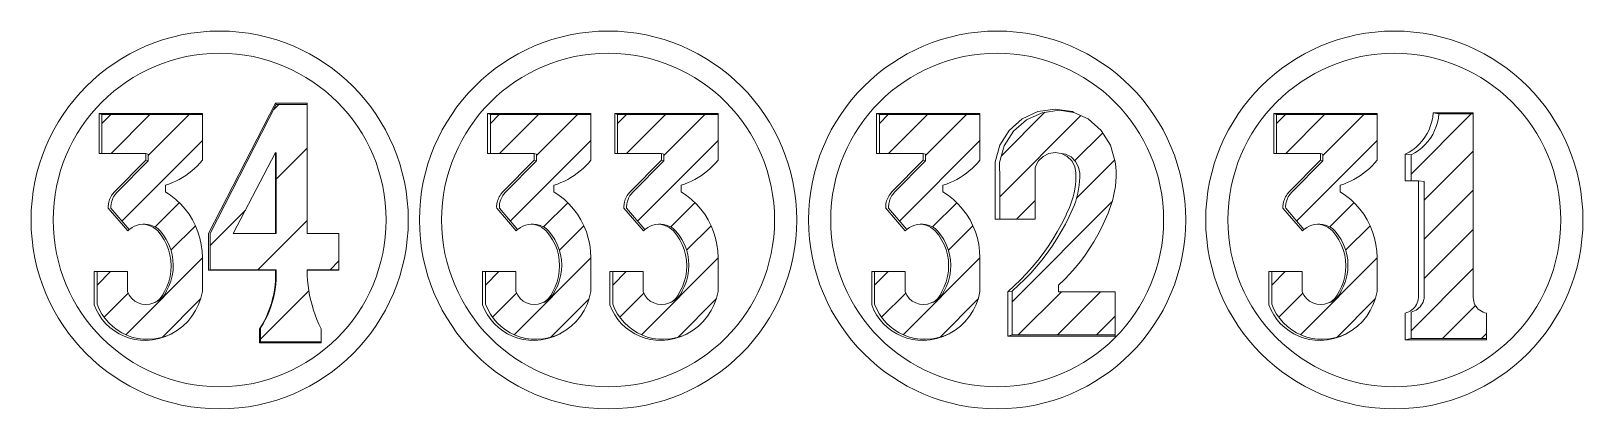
# Model space of a CAD drawing. Header units: inches. Extents: x 9 to 3530, y 10 to 1401.
# Drawn here: x 2811 to 2875.6, y 1357 to 1372.7 of the extents above; entities that cross this region are included whole.
import ezdxf

# ---------------------------------------------------------------- set-up
doc = ezdxf.new("R2010")
doc.units = ezdxf.units.IN
doc.header["$MEASUREMENT"] = 0

msp = doc.modelspace()

# ---------------------------------------------------------------- hatches: boundary and pattern name
at = {"lineweight": 20}
h = msp.add_hatch(dxfattribs=at)
h.set_pattern_fill('ANSI31', color=256, scale=17)
h.set_pattern_definition([(45, (1801.0857, 2251.7693), (-1.502602, 1.502602), [])])
h.paths.add_polyline_path([(2822.476, 1369.682), (2821.191, 1369.682), (2818.434, 1364.311), (2818.434, 1362.805), (2821.191, 1362.805), (2821.192, 1362.58), (2821.187, 1362.387), (2821.174, 1362.194), (2821.15, 1362.003), (2821.118, 1361.813), (2821.076, 1361.624), (2821.026, 1361.438), (2820.966, 1361.255), (2820.897, 1361.074), (2820.82, 1360.897), (2820.734, 1360.725), (2820.64, 1360.556), (2820.538, 1360.392), (2820.538, 1359.812), (2823.062, 1359.812), (2823.062, 1360.348), (2822.971, 1360.538), (2822.887, 1360.731), (2822.81, 1360.927), (2822.741, 1361.126), (2822.68, 1361.328), (2822.627, 1361.532), (2822.581, 1361.738), (2822.544, 1361.945), (2822.515, 1362.154), (2822.494, 1362.363), (2822.481, 1362.574), (2822.476, 1362.805), (2823.795, 1362.805), (2823.795, 1364.306), (2822.476, 1364.306)])
h.paths.add_polyline_path([(2821.157, 1367.677), (2821.191, 1367.65), (2821.191, 1364.311), (2821.157, 1364.306), (2819.398, 1364.306)], flags=16)
h = msp.add_hatch(dxfattribs=at)
h.set_pattern_fill('ANSI31', color=256, scale=9.218651)
h.set_pattern_definition([(45, (2197.2017, 1937.2043), (-0.8148213, 0.8148213), [])])
h.paths.add_polyline_path([(2856.145, 1361.891), (2853.786, 1361.891), (2853.786, 1362.168), (2854.027, 1362.398), (2854.258, 1362.638), (2854.479, 1362.887), (2854.69, 1363.144), (2854.89, 1363.41), (2855.078, 1363.685), (2855.256, 1363.966), (2855.421, 1364.255), (2855.575, 1364.55), (2855.716, 1364.852), (2855.845, 1365.158), (2855.888, 1365.278), (2855.961, 1365.47), (2856.024, 1365.666), (2856.076, 1365.865), (2856.118, 1366.067), (2856.149, 1366.27), (2856.17, 1366.474), (2856.18, 1366.68), (2856.179, 1366.886), (2856.168, 1367.091), (2856.145, 1367.295), (2855.947, 1367.991), (2855.559, 1368.603), (2855.014, 1369.079), (2854.423, 1369.351), (2853.805, 1369.441), (2853.095, 1369.338), (2852.444, 1369.038), (2851.904, 1368.567), (2851.52, 1367.961), (2851.324, 1367.272), (2851.331, 1366.555), (2851.331, 1364.906), (2852.808, 1364.906), (2852.808, 1367.074), (2852.946, 1367.335), (2853.138, 1367.521), (2853.376, 1367.641), (2853.64, 1367.682), (2853.805, 1367.655), (2853.904, 1367.641), (2853.908, 1367.639), (2854.066, 1367.614), (2854.302, 1367.496), (2854.492, 1367.311), (2854.616, 1367.078), (2854.663, 1366.818), (2854.664, 1366.65), (2854.656, 1366.483), (2854.64, 1366.316), (2854.616, 1366.151), (2854.584, 1365.986), (2854.544, 1365.824), (2854.496, 1365.663), (2854.441, 1365.505), (2854.377, 1365.35), (2854.307, 1365.199), (2854.229, 1365.025), (2854.068, 1364.705), (2853.895, 1364.391), (2853.71, 1364.085), (2853.514, 1363.785), (2853.308, 1363.493), (2853.09, 1363.209), (2852.862, 1362.933), (2852.623, 1362.665), (2852.375, 1362.407), (2852.117, 1362.159), (2851.851, 1361.92), (2851.851, 1360.095), (2856.145, 1360.095)])
h = msp.add_hatch(dxfattribs=at)
h.set_pattern_fill('ANSI31', color=256, scale=9.218651)
h.set_pattern_definition([(45, (2278.6592, 1910.812), (-0.8148213, 0.8148213), [])])
h.paths.add_polyline_path([(2818.113, 1369.257), (2813.929, 1369.257), (2813.929, 1367.636), (2815.754, 1367.636), (2815.853, 1367.608), (2815.853, 1367.333), (2814.562, 1366.03), (2814.481, 1365.936), (2814.446, 1365.886), (2814.415, 1365.833), (2814.387, 1365.778), (2814.363, 1365.721), (2814.343, 1365.663), (2814.327, 1365.603), (2814.315, 1365.543), (2814.304, 1365.42), (2814.305, 1365.359), (2815.064, 1364.474), (2815.089, 1364.498), (2815.184, 1364.567), (2815.287, 1364.622), (2815.397, 1364.662), (2815.512, 1364.686), (2815.629, 1364.694), (2815.729, 1364.695), (2815.845, 1364.687), (2815.959, 1364.663), (2816.068, 1364.623), (2816.17, 1364.569), (2816.264, 1364.5), (2816.348, 1364.42), (2816.489, 1364.246), (2816.611, 1364.059), (2816.713, 1363.86), (2816.794, 1363.651), (2816.852, 1363.435), (2816.888, 1363.214), (2816.901, 1362.991), (2816.89, 1362.768), (2816.856, 1362.547), (2816.799, 1362.33), (2816.72, 1362.121), (2816.619, 1361.921), (2816.548, 1361.773), (2816.448, 1361.643), (2816.324, 1361.535), (2816.18, 1361.455), (2816.085, 1361.423), (2815.926, 1361.373), (2815.761, 1361.356), (2815.596, 1361.373), (2815.438, 1361.423), (2815.293, 1361.504), (2815.167, 1361.612), (2815.067, 1361.744), (2814.994, 1361.893), (2814.994, 1362.726), (2813.726, 1362.726), (2813.726, 1361.371), (2813.817, 1361.16), (2813.929, 1360.959), (2814.06, 1360.771), (2814.211, 1360.598), (2814.378, 1360.44), (2814.561, 1360.301), (2814.756, 1360.181), (2814.964, 1360.082), (2815.18, 1360.005), (2815.403, 1359.951), (2815.631, 1359.919), (2815.86, 1359.912), (2816.137, 1359.935), (2816.409, 1359.989), (2816.673, 1360.074), (2816.868, 1360.162), (2817.078, 1360.288), (2817.3, 1360.459), (2817.501, 1360.653), (2817.679, 1360.87), (2817.831, 1361.105), (2817.955, 1361.357), (2818.049, 1361.621), (2818.113, 1361.893), (2818.113, 1363.312), (2818.102, 1363.584), (2818.067, 1363.855), (2818.009, 1364.122), (2817.928, 1364.383), (2817.825, 1364.636), (2817.701, 1364.88), (2817.557, 1365.111), (2817.393, 1365.33), (2817.212, 1365.534), (2817.013, 1365.722), (2816.799, 1365.892), (2816.572, 1366.043), (2816.572, 1366.32), (2816.721, 1366.37), (2816.867, 1366.427), (2817.011, 1366.491), (2817.151, 1366.562), (2817.288, 1366.64), (2817.42, 1366.724), (2817.548, 1366.815), (2817.672, 1366.913), (2817.79, 1367.016), (2817.903, 1367.125), (2818.011, 1367.239), (2818.113, 1367.359)])
h = msp.add_hatch(dxfattribs=at)
h.set_pattern_fill('ANSI31', color=256, scale=9.218651)
h.set_pattern_definition([(45, (2294.842, 1910.812), (-0.8148213, 0.8148213), [])])
h.paths.add_polyline_path([(2834.296, 1369.257), (2830.112, 1369.257), (2830.112, 1367.636), (2831.937, 1367.636), (2832.036, 1367.608), (2832.036, 1367.333), (2830.744, 1366.03), (2830.664, 1365.936), (2830.629, 1365.886), (2830.597, 1365.833), (2830.569, 1365.778), (2830.546, 1365.721), (2830.526, 1365.663), (2830.51, 1365.603), (2830.498, 1365.543), (2830.487, 1365.42), (2830.488, 1365.359), (2831.247, 1364.474), (2831.272, 1364.498), (2831.366, 1364.567), (2831.47, 1364.622), (2831.58, 1364.662), (2831.695, 1364.686), (2831.812, 1364.694), (2831.912, 1364.695), (2832.028, 1364.687), (2832.141, 1364.663), (2832.25, 1364.623), (2832.353, 1364.569), (2832.447, 1364.5), (2832.53, 1364.42), (2832.672, 1364.246), (2832.794, 1364.059), (2832.896, 1363.86), (2832.976, 1363.651), (2833.035, 1363.435), (2833.071, 1363.214), (2833.083, 1362.991), (2833.073, 1362.768), (2833.039, 1362.547), (2832.982, 1362.33), (2832.903, 1362.121), (2832.802, 1361.921), (2832.731, 1361.773), (2832.631, 1361.643), (2832.507, 1361.535), (2832.363, 1361.455), (2832.267, 1361.423), (2832.109, 1361.373), (2831.944, 1361.356), (2831.779, 1361.373), (2831.621, 1361.423), (2831.476, 1361.504), (2831.35, 1361.612), (2831.249, 1361.744), (2831.177, 1361.893), (2831.177, 1362.726), (2829.909, 1362.726), (2829.909, 1361.371), (2830, 1361.16), (2830.111, 1360.959), (2830.243, 1360.771), (2830.393, 1360.598), (2830.561, 1360.44), (2830.743, 1360.301), (2830.939, 1360.181), (2831.146, 1360.082), (2831.363, 1360.005), (2831.586, 1359.951), (2831.813, 1359.919), (2832.043, 1359.912), (2832.319, 1359.935), (2832.592, 1359.989), (2832.856, 1360.074), (2833.051, 1360.162), (2833.26, 1360.288), (2833.483, 1360.459), (2833.684, 1360.653), (2833.862, 1360.87), (2834.014, 1361.105), (2834.138, 1361.357), (2834.232, 1361.621), (2834.296, 1361.893), (2834.296, 1363.312), (2834.284, 1363.584), (2834.249, 1363.855), (2834.191, 1364.122), (2834.111, 1364.383), (2834.008, 1364.636), (2833.884, 1364.88), (2833.74, 1365.111), (2833.576, 1365.33), (2833.394, 1365.534), (2833.196, 1365.722), (2832.982, 1365.892), (2832.755, 1366.043), (2832.755, 1366.32), (2832.904, 1366.37), (2833.05, 1366.427), (2833.194, 1366.491), (2833.334, 1366.562), (2833.47, 1366.64), (2833.603, 1366.724), (2833.731, 1366.815), (2833.854, 1366.913), (2833.973, 1367.016), (2834.086, 1367.125), (2834.194, 1367.239), (2834.296, 1367.359)])
h = msp.add_hatch(dxfattribs=at)
h.set_pattern_fill('ANSI31', color=256, scale=9.218651)
h.set_pattern_definition([(45, (2300.1413, 1910.812), (-0.8148213, 0.8148213), [])])
h.paths.add_polyline_path([(2839.595, 1369.257), (2835.411, 1369.257), (2835.411, 1367.636), (2837.236, 1367.636), (2837.335, 1367.608), (2837.335, 1367.333), (2836.044, 1366.03), (2835.963, 1365.936), (2835.928, 1365.886), (2835.897, 1365.833), (2835.869, 1365.778), (2835.845, 1365.721), (2835.825, 1365.663), (2835.809, 1365.603), (2835.797, 1365.543), (2835.786, 1365.42), (2835.787, 1365.359), (2836.546, 1364.474), (2836.571, 1364.498), (2836.666, 1364.567), (2836.769, 1364.622), (2836.879, 1364.662), (2836.994, 1364.686), (2837.111, 1364.694), (2837.211, 1364.695), (2837.327, 1364.687), (2837.441, 1364.663), (2837.55, 1364.623), (2837.652, 1364.569), (2837.746, 1364.5), (2837.83, 1364.42), (2837.971, 1364.246), (2838.093, 1364.059), (2838.195, 1363.86), (2838.276, 1363.651), (2838.334, 1363.435), (2838.37, 1363.214), (2838.383, 1362.991), (2838.372, 1362.768), (2838.338, 1362.547), (2838.281, 1362.33), (2838.202, 1362.121), (2838.102, 1361.921), (2838.03, 1361.773), (2837.93, 1361.643), (2837.806, 1361.535), (2837.662, 1361.455), (2837.567, 1361.423), (2837.408, 1361.373), (2837.243, 1361.356), (2837.078, 1361.373), (2836.92, 1361.423), (2836.775, 1361.504), (2836.65, 1361.612), (2836.549, 1361.744), (2836.476, 1361.893), (2836.476, 1362.726), (2835.209, 1362.726), (2835.209, 1361.371), (2835.299, 1361.16), (2835.411, 1360.959), (2835.542, 1360.771), (2835.693, 1360.598), (2835.86, 1360.44), (2836.043, 1360.301), (2836.239, 1360.181), (2836.446, 1360.082), (2836.662, 1360.005), (2836.885, 1359.951), (2837.113, 1359.919), (2837.342, 1359.912), (2837.619, 1359.935), (2837.891, 1359.989), (2838.155, 1360.074), (2838.35, 1360.162), (2838.56, 1360.288), (2838.782, 1360.459), (2838.983, 1360.653), (2839.161, 1360.87), (2839.313, 1361.105), (2839.437, 1361.357), (2839.532, 1361.621), (2839.595, 1361.893), (2839.595, 1363.312), (2839.584, 1363.584), (2839.549, 1363.855), (2839.491, 1364.122), (2839.41, 1364.383), (2839.307, 1364.636), (2839.183, 1364.88), (2839.039, 1365.111), (2838.875, 1365.33), (2838.694, 1365.534), (2838.495, 1365.722), (2838.281, 1365.892), (2838.054, 1366.043), (2838.054, 1366.32), (2838.203, 1366.37), (2838.35, 1366.427), (2838.493, 1366.491), (2838.633, 1366.562), (2838.77, 1366.64), (2838.902, 1366.724), (2839.03, 1366.815), (2839.154, 1366.913), (2839.272, 1367.016), (2839.386, 1367.125), (2839.493, 1367.239), (2839.595, 1367.359)])
h = msp.add_hatch(dxfattribs=at)
h.set_pattern_fill('ANSI31', color=256, scale=9.218651)
h.set_pattern_definition([(45, (2311.0516, 1910.812), (-0.8148213, 0.8148213), [])])
h.paths.add_polyline_path([(2850.506, 1369.257), (2846.321, 1369.257), (2846.321, 1367.636), (2848.146, 1367.636), (2848.245, 1367.608), (2848.245, 1367.333), (2846.954, 1366.03), (2846.874, 1365.936), (2846.839, 1365.886), (2846.807, 1365.833), (2846.779, 1365.778), (2846.755, 1365.721), (2846.735, 1365.663), (2846.719, 1365.603), (2846.708, 1365.543), (2846.697, 1365.42), (2846.698, 1365.359), (2847.456, 1364.474), (2847.481, 1364.498), (2847.576, 1364.567), (2847.68, 1364.622), (2847.79, 1364.662), (2847.904, 1364.686), (2848.021, 1364.694), (2848.122, 1364.695), (2848.237, 1364.687), (2848.351, 1364.663), (2848.46, 1364.623), (2848.563, 1364.569), (2848.656, 1364.5), (2848.74, 1364.42), (2848.881, 1364.246), (2849.003, 1364.059), (2849.105, 1363.86), (2849.186, 1363.651), (2849.245, 1363.435), (2849.28, 1363.214), (2849.293, 1362.991), (2849.282, 1362.768), (2849.248, 1362.547), (2849.191, 1362.33), (2849.112, 1362.121), (2849.012, 1361.921), (2848.94, 1361.773), (2848.84, 1361.643), (2848.716, 1361.535), (2848.573, 1361.455), (2848.477, 1361.423), (2848.319, 1361.373), (2848.154, 1361.356), (2847.988, 1361.373), (2847.83, 1361.423), (2847.685, 1361.504), (2847.56, 1361.612), (2847.459, 1361.744), (2847.387, 1361.893), (2847.387, 1362.726), (2846.119, 1362.726), (2846.119, 1361.371), (2846.209, 1361.16), (2846.321, 1360.959), (2846.453, 1360.771), (2846.603, 1360.598), (2846.77, 1360.44), (2846.953, 1360.301), (2847.149, 1360.181), (2847.356, 1360.082), (2847.572, 1360.005), (2847.795, 1359.951), (2848.023, 1359.919), (2848.253, 1359.912), (2848.529, 1359.935), (2848.801, 1359.989), (2849.065, 1360.074), (2849.26, 1360.162), (2849.47, 1360.288), (2849.692, 1360.459), (2849.894, 1360.653), (2850.071, 1360.87), (2850.223, 1361.105), (2850.347, 1361.357), (2850.442, 1361.621), (2850.506, 1361.893), (2850.506, 1363.312), (2850.494, 1363.584), (2850.459, 1363.855), (2850.401, 1364.122), (2850.32, 1364.383), (2850.218, 1364.636), (2850.094, 1364.88), (2849.949, 1365.111), (2849.786, 1365.33), (2849.604, 1365.534), (2849.406, 1365.722), (2849.192, 1365.892), (2848.964, 1366.043), (2848.964, 1366.32), (2849.113, 1366.37), (2849.26, 1366.427), (2849.403, 1366.491), (2849.543, 1366.562), (2849.68, 1366.64), (2849.812, 1366.724), (2849.941, 1366.815), (2850.064, 1366.913), (2850.183, 1367.016), (2850.296, 1367.125), (2850.404, 1367.239), (2850.506, 1367.359)])
h = msp.add_hatch(dxfattribs=at)
h.set_pattern_fill('ANSI31', color=256, scale=9.218651)
h.set_pattern_definition([(45, (2327.5989, 1910.812), (-0.8148213, 0.8148213), [])])
h.paths.add_polyline_path([(2867.053, 1369.257), (2862.868, 1369.257), (2862.868, 1367.636), (2864.693, 1367.636), (2864.792, 1367.608), (2864.792, 1367.333), (2863.501, 1366.03), (2863.421, 1365.936), (2863.386, 1365.886), (2863.354, 1365.833), (2863.326, 1365.778), (2863.302, 1365.721), (2863.282, 1365.663), (2863.266, 1365.603), (2863.255, 1365.543), (2863.244, 1365.42), (2863.245, 1365.359), (2864.004, 1364.474), (2864.028, 1364.498), (2864.123, 1364.567), (2864.227, 1364.622), (2864.337, 1364.662), (2864.452, 1364.686), (2864.569, 1364.694), (2864.669, 1364.695), (2864.785, 1364.687), (2864.898, 1364.663), (2865.007, 1364.623), (2865.11, 1364.569), (2865.204, 1364.5), (2865.287, 1364.42), (2865.428, 1364.246), (2865.551, 1364.059), (2865.653, 1363.86), (2865.733, 1363.651), (2865.792, 1363.435), (2865.828, 1363.214), (2865.84, 1362.991), (2865.829, 1362.768), (2865.795, 1362.547), (2865.739, 1362.33), (2865.659, 1362.121), (2865.559, 1361.921), (2865.488, 1361.773), (2865.388, 1361.643), (2865.263, 1361.535), (2865.12, 1361.455), (2865.024, 1361.423), (2864.866, 1361.373), (2864.701, 1361.356), (2864.536, 1361.373), (2864.377, 1361.423), (2864.233, 1361.504), (2864.107, 1361.612), (2864.006, 1361.744), (2863.934, 1361.893), (2863.934, 1362.726), (2862.666, 1362.726), (2862.666, 1361.371), (2862.757, 1361.16), (2862.868, 1360.959), (2863, 1360.771), (2863.15, 1360.598), (2863.318, 1360.44), (2863.5, 1360.301), (2863.696, 1360.181), (2863.903, 1360.082), (2864.12, 1360.005), (2864.343, 1359.951), (2864.57, 1359.919), (2864.8, 1359.912), (2865.076, 1359.935), (2865.348, 1359.989), (2865.613, 1360.074), (2865.808, 1360.162), (2866.017, 1360.288), (2866.239, 1360.459), (2866.441, 1360.653), (2866.619, 1360.87), (2866.771, 1361.105), (2866.895, 1361.357), (2866.989, 1361.621), (2867.053, 1361.893), (2867.053, 1363.312), (2867.041, 1363.584), (2867.006, 1363.855), (2866.948, 1364.122), (2866.867, 1364.383), (2866.765, 1364.636), (2866.641, 1364.88), (2866.497, 1365.111), (2866.333, 1365.33), (2866.151, 1365.534), (2865.953, 1365.722), (2865.739, 1365.892), (2865.511, 1366.043), (2865.511, 1366.32), (2865.661, 1366.37), (2865.807, 1366.427), (2865.951, 1366.491), (2866.091, 1366.562), (2866.227, 1366.64), (2866.36, 1366.724), (2866.488, 1366.815), (2866.611, 1366.913), (2866.73, 1367.016), (2866.843, 1367.125), (2866.951, 1367.239), (2867.053, 1367.359)])
h = msp.add_hatch(dxfattribs=at)
h.set_pattern_fill('ANSI31', color=256, scale=9.218651)
h.set_pattern_definition([(45, (2338.6437, 1910.8884), (-0.8148213, 0.8148213), [])])
h.paths.add_polyline_path([(2871.466, 1361.044), (2871.397, 1361.077), (2871.331, 1361.118), (2871.271, 1361.166), (2871.218, 1361.221), (2871.171, 1361.283), (2871.131, 1361.349), (2871.1, 1361.42), (2871.078, 1361.493), (2871.064, 1361.569), (2871.06, 1361.646), (2871.06, 1369.286), (2869.626, 1369.286), (2869.605, 1369.108), (2869.568, 1368.932), (2869.516, 1368.76), (2869.45, 1368.593), (2869.369, 1368.432), (2869.275, 1368.279), (2869.168, 1368.135), (2869.048, 1368), (2868.918, 1367.877), (2868.777, 1367.765), (2868.627, 1367.666), (2868.469, 1367.58), (2868.469, 1366.497), (2868.781, 1366.497), (2869.019, 1366.48), (2869.019, 1361.676), (2869.009, 1361.602), (2868.991, 1361.529), (2868.966, 1361.459), (2868.933, 1361.391), (2868.894, 1361.328), (2868.848, 1361.268), (2868.796, 1361.214), (2868.739, 1361.166), (2868.677, 1361.124), (2868.611, 1361.089), (2868.541, 1361.061), (2868.469, 1361.04), (2868.469, 1359.941), (2871.615, 1359.941), (2871.615, 1361.004), (2871.539, 1361.019)])

# ---------------------------------------------------------------- linework, layer by layer
for p, q in [((2821.191, 1369.682), (2822.476, 1369.682)), ((2813.811, 1369.302), (2813.811, 1367.636)), ((2813.929, 1369.257), (2813.929, 1367.636)), ((2829.994, 1369.302), (2829.994, 1367.636)), ((2830.112, 1369.257), (2830.112, 1367.636)), ((2835.293, 1369.302), (2835.293, 1367.636)), ((2835.411, 1369.257), (2835.411, 1367.636)), ((2846.203, 1369.302), (2846.203, 1367.636)), ((2846.321, 1369.257), (2846.321, 1367.636)), ((2862.75, 1369.302), (2862.75, 1367.636)), ((2862.868, 1369.257), (2862.868, 1367.636)), ((2813.811, 1367.636), (2813.929, 1367.636)), ((2813.929, 1367.636), (2815.754, 1367.636)), ((2815.754, 1367.636), (2815.853, 1367.608)), ((2815.853, 1367.608), (2815.853, 1367.333)), ((2821.157, 1364.306), (2821.157, 1367.677)), ((2829.994, 1367.636), (2830.112, 1367.636)), ((2830.112, 1367.636), (2831.937, 1367.636)), ((2831.937, 1367.636), (2832.036, 1367.608)), ((2832.036, 1367.608), (2832.036, 1367.333)), ((2835.293, 1367.636), (2835.411, 1367.636)), ((2835.411, 1367.636), (2837.236, 1367.636)), ((2837.236, 1367.636), (2837.335, 1367.608)), ((2837.335, 1367.608), (2837.335, 1367.333)), ((2846.203, 1367.636), (2846.321, 1367.636)), ((2846.321, 1367.636), (2848.146, 1367.636)), ((2848.146, 1367.636), (2848.245, 1367.608)), ((2848.245, 1367.608), (2848.245, 1367.333)), ((2862.75, 1367.636), (2862.868, 1367.636)), ((2862.868, 1367.636), (2864.693, 1367.636)), ((2864.693, 1367.636), (2864.792, 1367.608)), ((2864.792, 1367.608), (2864.792, 1367.333)), ((2868.469, 1367.58), (2868.469, 1366.497)), ((2816.085, 1361.423), (2815.926, 1361.373)), ((2832.267, 1361.423), (2832.109, 1361.373)), ((2837.567, 1361.423), (2837.408, 1361.373)), ((2848.477, 1361.423), (2848.319, 1361.373)), ((2865.024, 1361.423), (2864.866, 1361.373)), ((2868.469, 1359.941), (2871.615, 1359.941))]:
    msp.add_line(p, q, dxfattribs=at)
for points in [[(2818.372, 1362.784), (2818.372, 1364.306), (2821.157, 1369.729)], [(2822.476, 1362.784), (2823.795, 1362.784), (2823.795, 1362.805), (2823.795, 1364.306), (2822.476, 1364.306), (2822.476, 1369.682), (2822.476, 1369.729), (2821.157, 1369.729), (2821.191, 1369.682), (2818.434, 1364.311), (2818.434, 1362.805)], [(2851.142, 1364.906), (2851.142, 1366.571), (2851.135, 1367.295), (2851.334, 1367.991), (2851.721, 1368.603), (2852.266, 1369.079), (2852.924, 1369.382), (2853.64, 1369.485), (2854.357, 1369.382), (2854.423, 1369.351), (2855.014, 1369.079), (2855.559, 1368.603), (2855.947, 1367.991), (2856.145, 1367.295), (2856.168, 1367.091), (2856.179, 1366.886), (2856.18, 1366.68), (2856.17, 1366.474), (2856.149, 1366.27), (2856.118, 1366.067), (2856.076, 1365.865), (2856.024, 1365.666), (2855.961, 1365.47), (2855.888, 1365.278), (2855.845, 1365.158), (2855.716, 1364.852), (2855.575, 1364.55), (2855.421, 1364.255), (2855.256, 1363.966), (2855.078, 1363.685), (2854.89, 1363.41), (2854.69, 1363.144), (2854.479, 1362.887), (2854.258, 1362.638), (2854.027, 1362.398), (2853.786, 1362.168), (2853.786, 1361.891), (2856.145, 1361.891), (2856.145, 1360.095), (2856.145, 1360.048), (2851.667, 1360.048)], [(2851.331, 1364.906), (2851.331, 1366.555), (2851.324, 1367.272), (2851.52, 1367.961), (2851.904, 1368.567), (2852.444, 1369.038), (2853.095, 1369.338), (2853.805, 1369.441), (2854.423, 1369.351)], [(2817.3, 1360.459), (2817.501, 1360.653), (2817.679, 1360.87), (2817.831, 1361.105), (2817.955, 1361.357), (2818.049, 1361.621), (2818.113, 1361.893), (2818.113, 1363.312), (2818.102, 1363.584), (2818.067, 1363.855), (2818.009, 1364.122), (2817.928, 1364.383), (2817.825, 1364.636), (2817.701, 1364.88), (2817.557, 1365.111), (2817.393, 1365.33), (2817.212, 1365.534), (2817.013, 1365.722), (2816.799, 1365.892), (2816.572, 1366.043), (2816.572, 1366.32), (2816.721, 1366.37), (2816.867, 1366.427), (2817.011, 1366.491), (2817.151, 1366.562), (2817.288, 1366.64), (2817.42, 1366.724), (2817.548, 1366.815), (2817.672, 1366.913), (2817.79, 1367.016), (2817.903, 1367.125), (2818.011, 1367.239), (2818.113, 1367.359), (2818.113, 1369.257)], [(2833.483, 1360.459), (2833.684, 1360.653), (2833.862, 1360.87), (2834.014, 1361.105), (2834.138, 1361.357), (2834.232, 1361.621), (2834.296, 1361.893), (2834.296, 1363.312), (2834.284, 1363.584), (2834.249, 1363.855), (2834.191, 1364.122), (2834.111, 1364.383), (2834.008, 1364.636), (2833.884, 1364.88), (2833.74, 1365.111), (2833.576, 1365.33), (2833.394, 1365.534), (2833.196, 1365.722), (2832.982, 1365.892), (2832.755, 1366.043), (2832.755, 1366.32), (2832.904, 1366.37), (2833.05, 1366.427), (2833.194, 1366.491), (2833.334, 1366.562), (2833.47, 1366.64), (2833.603, 1366.724), (2833.731, 1366.815), (2833.854, 1366.913), (2833.973, 1367.016), (2834.086, 1367.125), (2834.194, 1367.239), (2834.296, 1367.359), (2834.296, 1369.257)], [(2838.782, 1360.459), (2838.983, 1360.653), (2839.161, 1360.87), (2839.313, 1361.105), (2839.437, 1361.357), (2839.532, 1361.621), (2839.595, 1361.893), (2839.595, 1363.312), (2839.584, 1363.584), (2839.549, 1363.855), (2839.491, 1364.122), (2839.41, 1364.383), (2839.307, 1364.636), (2839.183, 1364.88), (2839.039, 1365.111), (2838.875, 1365.33), (2838.694, 1365.534), (2838.495, 1365.722), (2838.281, 1365.892), (2838.054, 1366.043), (2838.054, 1366.32), (2838.203, 1366.37), (2838.35, 1366.427), (2838.493, 1366.491), (2838.633, 1366.562), (2838.77, 1366.64), (2838.902, 1366.724), (2839.03, 1366.815), (2839.154, 1366.913), (2839.272, 1367.016), (2839.386, 1367.125), (2839.493, 1367.239), (2839.595, 1367.359), (2839.595, 1369.257)], [(2849.692, 1360.459), (2849.894, 1360.653), (2850.071, 1360.87), (2850.223, 1361.105), (2850.347, 1361.357), (2850.442, 1361.621), (2850.506, 1361.893), (2850.506, 1363.312), (2850.494, 1363.584), (2850.459, 1363.855), (2850.401, 1364.122), (2850.32, 1364.383), (2850.218, 1364.636), (2850.094, 1364.88), (2849.949, 1365.111), (2849.786, 1365.33), (2849.604, 1365.534), (2849.406, 1365.722), (2849.192, 1365.892), (2848.964, 1366.043), (2848.964, 1366.32), (2849.113, 1366.37), (2849.26, 1366.427), (2849.403, 1366.491), (2849.543, 1366.562), (2849.68, 1366.64), (2849.812, 1366.724), (2849.941, 1366.815), (2850.064, 1366.913), (2850.183, 1367.016), (2850.296, 1367.125), (2850.404, 1367.239), (2850.506, 1367.359), (2850.506, 1369.257)], [(2866.239, 1360.459), (2866.441, 1360.653), (2866.619, 1360.87), (2866.771, 1361.105), (2866.895, 1361.357), (2866.989, 1361.621), (2867.053, 1361.893), (2867.053, 1363.312), (2867.041, 1363.584), (2867.006, 1363.855), (2866.948, 1364.122), (2866.867, 1364.383), (2866.765, 1364.636), (2866.641, 1364.88), (2866.497, 1365.111), (2866.333, 1365.33), (2866.151, 1365.534), (2865.953, 1365.722), (2865.739, 1365.892), (2865.511, 1366.043), (2865.511, 1366.32), (2865.661, 1366.37), (2865.807, 1366.427), (2865.951, 1366.491), (2866.091, 1366.562), (2866.227, 1366.64), (2866.36, 1366.724), (2866.488, 1366.815), (2866.611, 1366.913), (2866.73, 1367.016), (2866.843, 1367.125), (2866.951, 1367.239), (2867.053, 1367.359), (2867.053, 1369.257)], [(2868.226, 1359.893), (2871.615, 1359.893), (2871.615, 1359.941), (2871.615, 1361.004), (2871.539, 1361.019), (2871.466, 1361.044), (2871.397, 1361.077), (2871.331, 1361.118), (2871.271, 1361.166), (2871.218, 1361.221), (2871.171, 1361.283), (2871.131, 1361.349), (2871.1, 1361.42), (2871.078, 1361.493), (2871.064, 1361.569), (2871.06, 1361.646), (2871.06, 1369.286), (2871.06, 1369.331), (2869.394, 1369.331), (2869.373, 1369.151), (2869.336, 1368.973), (2869.284, 1368.799), (2869.217, 1368.63), (2869.135, 1368.468), (2869.04, 1368.314), (2868.932, 1368.168), (2868.811, 1368.032), (2868.679, 1367.907), (2868.537, 1367.794), (2868.386, 1367.694), (2868.226, 1367.608), (2868.226, 1366.497), (2868.469, 1366.497), (2868.781, 1366.497), (2868.781, 1361.646), (2868.771, 1361.571), (2868.753, 1361.497), (2868.728, 1361.426), (2868.695, 1361.358), (2868.655, 1361.294), (2868.609, 1361.234), (2868.556, 1361.18), (2868.498, 1361.131), (2868.436, 1361.088), (2868.369, 1361.053), (2868.299, 1361.024), (2868.226, 1361.004), (2868.226, 1359.893), (2868.469, 1359.941), (2868.469, 1361.04), (2868.541, 1361.061), (2868.611, 1361.089), (2868.677, 1361.124), (2868.739, 1361.166), (2868.796, 1361.214), (2868.848, 1361.268), (2868.894, 1361.328), (2868.933, 1361.391), (2868.966, 1361.459), (2868.991, 1361.529), (2869.009, 1361.602), (2869.019, 1361.676), (2869.019, 1366.48), (2868.781, 1366.497)], [(2868.226, 1367.608), (2868.469, 1367.58), (2868.627, 1367.666), (2868.777, 1367.765), (2868.918, 1367.877), (2869.048, 1368), (2869.168, 1368.135), (2869.275, 1368.279), (2869.369, 1368.432), (2869.45, 1368.593), (2869.516, 1368.76), (2869.568, 1368.932), (2869.605, 1369.108), (2869.626, 1369.286)], [(2869.394, 1369.331), (2869.626, 1369.286), (2871.06, 1369.286)], [(2815.754, 1367.636), (2815.754, 1367.359), (2815.853, 1367.333), (2814.562, 1366.03), (2814.481, 1365.936), (2814.446, 1365.886), (2814.415, 1365.833), (2814.387, 1365.778), (2814.363, 1365.721), (2814.343, 1365.663), (2814.327, 1365.603), (2814.315, 1365.543), (2814.304, 1365.42), (2814.305, 1365.359), (2815.064, 1364.474)], [(2831.937, 1367.636), (2831.937, 1367.359), (2832.036, 1367.333), (2830.744, 1366.03), (2830.664, 1365.936), (2830.629, 1365.886), (2830.597, 1365.833), (2830.569, 1365.778), (2830.546, 1365.721), (2830.526, 1365.663), (2830.51, 1365.603), (2830.498, 1365.543), (2830.487, 1365.42), (2830.488, 1365.359), (2831.247, 1364.474)], [(2837.236, 1367.636), (2837.236, 1367.359), (2837.335, 1367.333), (2836.044, 1366.03), (2835.963, 1365.936), (2835.928, 1365.886), (2835.897, 1365.833), (2835.869, 1365.778), (2835.845, 1365.721), (2835.825, 1365.663), (2835.809, 1365.603), (2835.797, 1365.543), (2835.786, 1365.42), (2835.787, 1365.359), (2836.546, 1364.474)], [(2848.146, 1367.636), (2848.146, 1367.359), (2848.245, 1367.333), (2846.954, 1366.03), (2846.874, 1365.936), (2846.839, 1365.886), (2846.807, 1365.833), (2846.779, 1365.778), (2846.755, 1365.721), (2846.735, 1365.663), (2846.719, 1365.603), (2846.708, 1365.543), (2846.697, 1365.42), (2846.698, 1365.359), (2847.456, 1364.474)], [(2851.142, 1364.906), (2851.331, 1364.906), (2852.808, 1364.906), (2852.808, 1367.026), (2852.821, 1367.099), (2852.946, 1367.335), (2853.138, 1367.521), (2853.376, 1367.641), (2853.64, 1367.682), (2853.805, 1367.655), (2853.904, 1367.641), (2853.908, 1367.639)], [(2854.334, 1367.335), (2854.143, 1367.521), (2853.908, 1367.639), (2854.066, 1367.614), (2854.302, 1367.496), (2854.492, 1367.311), (2854.616, 1367.078), (2854.663, 1366.818), (2854.664, 1366.65), (2854.656, 1366.483), (2854.64, 1366.316), (2854.616, 1366.151), (2854.584, 1365.986), (2854.544, 1365.824), (2854.496, 1365.663), (2854.441, 1365.505), (2854.377, 1365.35), (2854.307, 1365.199), (2854.229, 1365.025), (2854.068, 1364.705), (2853.895, 1364.391), (2853.71, 1364.085), (2853.514, 1363.785), (2853.308, 1363.493), (2853.09, 1363.209), (2852.862, 1362.933), (2852.623, 1362.665), (2852.375, 1362.407), (2852.117, 1362.159), (2851.851, 1361.92)], [(2864.693, 1367.636), (2864.693, 1367.359), (2864.792, 1367.333), (2863.501, 1366.03), (2863.421, 1365.936), (2863.386, 1365.886), (2863.354, 1365.833), (2863.326, 1365.778), (2863.302, 1365.721), (2863.282, 1365.663), (2863.266, 1365.603), (2863.255, 1365.543), (2863.244, 1365.42), (2863.245, 1365.359), (2864.004, 1364.474)], [(2815.754, 1367.359), (2814.45, 1366.043), (2814.369, 1365.948), (2814.333, 1365.897), (2814.301, 1365.844), (2814.273, 1365.788), (2814.249, 1365.731), (2814.229, 1365.672), (2814.213, 1365.612), (2814.201, 1365.551), (2814.19, 1365.427), (2814.191, 1365.365), (2815.004, 1364.417), (2815.064, 1364.474), (2815.089, 1364.498), (2815.184, 1364.567), (2815.287, 1364.622), (2815.397, 1364.662), (2815.512, 1364.686), (2815.629, 1364.694)], [(2831.937, 1367.359), (2830.633, 1366.043), (2830.552, 1365.948), (2830.516, 1365.897), (2830.484, 1365.844), (2830.456, 1365.788), (2830.432, 1365.731), (2830.412, 1365.672), (2830.396, 1365.612), (2830.384, 1365.551), (2830.373, 1365.427), (2830.374, 1365.365), (2831.187, 1364.417), (2831.247, 1364.474), (2831.272, 1364.498), (2831.366, 1364.567), (2831.47, 1364.622), (2831.58, 1364.662), (2831.695, 1364.686), (2831.812, 1364.694)], [(2837.236, 1367.359), (2835.932, 1366.043), (2835.851, 1365.948), (2835.815, 1365.897), (2835.783, 1365.844), (2835.755, 1365.788), (2835.731, 1365.731), (2835.711, 1365.672), (2835.695, 1365.612), (2835.683, 1365.551), (2835.672, 1365.427), (2835.673, 1365.365), (2836.486, 1364.417), (2836.546, 1364.474), (2836.571, 1364.498), (2836.666, 1364.567), (2836.769, 1364.622), (2836.879, 1364.662), (2836.994, 1364.686), (2837.111, 1364.694)], [(2848.146, 1367.359), (2846.842, 1366.043), (2846.761, 1365.948), (2846.726, 1365.897), (2846.694, 1365.844), (2846.666, 1365.788), (2846.641, 1365.731), (2846.621, 1365.672), (2846.605, 1365.612), (2846.593, 1365.551), (2846.582, 1365.427), (2846.583, 1365.365), (2847.397, 1364.417), (2847.456, 1364.474), (2847.481, 1364.498), (2847.576, 1364.567), (2847.68, 1364.622), (2847.79, 1364.662), (2847.904, 1364.686), (2848.021, 1364.694)], [(2854.334, 1367.335), (2854.46, 1367.099), (2854.507, 1366.836), (2854.508, 1366.667), (2854.5, 1366.498), (2854.484, 1366.33), (2854.459, 1366.163), (2854.427, 1365.997), (2854.387, 1365.833), (2854.338, 1365.671), (2854.282, 1365.511), (2854.219, 1365.355), (2854.148, 1365.201), (2854.068, 1365.026), (2853.906, 1364.703), (2853.731, 1364.386), (2853.545, 1364.077), (2853.347, 1363.774), (2853.138, 1363.479), (2852.918, 1363.192), (2852.688, 1362.913), (2852.447, 1362.643), (2852.197, 1362.383), (2851.936, 1362.132), (2851.667, 1361.891), (2851.667, 1360.048), (2851.851, 1360.095), (2856.145, 1360.095)], [(2864.693, 1367.359), (2863.39, 1366.043), (2863.308, 1365.948), (2863.273, 1365.897), (2863.241, 1365.844), (2863.213, 1365.788), (2863.189, 1365.731), (2863.168, 1365.672), (2863.152, 1365.612), (2863.141, 1365.551), (2863.13, 1365.427), (2863.131, 1365.365), (2863.944, 1364.417), (2864.004, 1364.474), (2864.028, 1364.498), (2864.123, 1364.567), (2864.227, 1364.622), (2864.337, 1364.662), (2864.452, 1364.686), (2864.569, 1364.694)], [(2815.926, 1361.373), (2815.761, 1361.356), (2815.596, 1361.373), (2815.438, 1361.423), (2815.293, 1361.504), (2815.167, 1361.612), (2815.067, 1361.744), (2814.994, 1361.893), (2814.994, 1362.726), (2813.726, 1362.726), (2813.606, 1362.726), (2813.606, 1361.338), (2813.698, 1361.125), (2813.811, 1360.922), (2813.944, 1360.732), (2814.095, 1360.557), (2814.264, 1360.398), (2814.449, 1360.258), (2814.647, 1360.137), (2814.856, 1360.037), (2815.074, 1359.959), (2815.3, 1359.904), (2815.529, 1359.872), (2815.761, 1359.864), (2816.04, 1359.887), (2816.315, 1359.942), (2816.582, 1360.028), (2816.837, 1360.144), (2816.868, 1360.162), (2817.078, 1360.288), (2817.3, 1360.459)], [(2813.726, 1362.726), (2813.726, 1361.371), (2813.817, 1361.16), (2813.929, 1360.959), (2814.06, 1360.771), (2814.211, 1360.598), (2814.378, 1360.44), (2814.561, 1360.301), (2814.756, 1360.181), (2814.964, 1360.082), (2815.18, 1360.005), (2815.403, 1359.951), (2815.631, 1359.919), (2815.86, 1359.912), (2816.137, 1359.935), (2816.409, 1359.989), (2816.673, 1360.074), (2816.868, 1360.162)], [(2821.157, 1362.784), (2818.372, 1362.784), (2818.434, 1362.805), (2821.191, 1362.805)], [(2823.795, 1362.805), (2822.498, 1362.805), (2822.476, 1362.784), (2822.481, 1362.574), (2822.494, 1362.363), (2822.515, 1362.154), (2822.544, 1361.945), (2822.581, 1361.738), (2822.627, 1361.532), (2822.68, 1361.328), (2822.741, 1361.126), (2822.81, 1360.927), (2822.887, 1360.731), (2822.971, 1360.538), (2823.062, 1360.348), (2823.062, 1359.812), (2823.062, 1359.762), (2820.497, 1359.762), (2820.497, 1360.348), (2820.6, 1360.513), (2820.695, 1360.684), (2820.782, 1360.858), (2820.86, 1361.037), (2820.929, 1361.219), (2820.989, 1361.404), (2821.041, 1361.592), (2821.083, 1361.782), (2821.115, 1361.974), (2821.139, 1362.168), (2821.153, 1362.362), (2821.157, 1362.557)], [(2821.157, 1362.557), (2821.157, 1362.784), (2821.191, 1362.805), (2821.192, 1362.58), (2821.187, 1362.387), (2821.174, 1362.194), (2821.15, 1362.003), (2821.118, 1361.813), (2821.076, 1361.624), (2821.026, 1361.438), (2820.966, 1361.255), (2820.897, 1361.074), (2820.82, 1360.897), (2820.734, 1360.725), (2820.64, 1360.556), (2820.538, 1360.392), (2820.538, 1359.812)], [(2832.109, 1361.373), (2831.944, 1361.356), (2831.779, 1361.373), (2831.621, 1361.423), (2831.476, 1361.504), (2831.35, 1361.612), (2831.249, 1361.744), (2831.177, 1361.893), (2831.177, 1362.726), (2829.909, 1362.726), (2829.789, 1362.726), (2829.789, 1361.338), (2829.881, 1361.125), (2829.993, 1360.922), (2830.126, 1360.732), (2830.278, 1360.557), (2830.447, 1360.398), (2830.631, 1360.258), (2830.829, 1360.137), (2831.039, 1360.037), (2831.257, 1359.959), (2831.482, 1359.904), (2831.712, 1359.872), (2831.944, 1359.864), (2832.223, 1359.887), (2832.498, 1359.942), (2832.765, 1360.028), (2833.02, 1360.144), (2833.051, 1360.162), (2833.26, 1360.288), (2833.483, 1360.459)], [(2829.909, 1362.726), (2829.909, 1361.371), (2830, 1361.16), (2830.111, 1360.959), (2830.243, 1360.771), (2830.393, 1360.598), (2830.561, 1360.44), (2830.743, 1360.301), (2830.939, 1360.181), (2831.146, 1360.082), (2831.363, 1360.005), (2831.586, 1359.951), (2831.813, 1359.919), (2832.043, 1359.912), (2832.319, 1359.935), (2832.592, 1359.989), (2832.856, 1360.074), (2833.051, 1360.162)], [(2837.408, 1361.373), (2837.243, 1361.356), (2837.078, 1361.373), (2836.92, 1361.423), (2836.775, 1361.504), (2836.65, 1361.612), (2836.549, 1361.744), (2836.476, 1361.893), (2836.476, 1362.726), (2835.209, 1362.726), (2835.089, 1362.726), (2835.089, 1361.338), (2835.18, 1361.125), (2835.293, 1360.922), (2835.426, 1360.732), (2835.577, 1360.557), (2835.746, 1360.398), (2835.931, 1360.258), (2836.129, 1360.137), (2836.338, 1360.037), (2836.556, 1359.959), (2836.782, 1359.904), (2837.011, 1359.872), (2837.243, 1359.864), (2837.522, 1359.887), (2837.797, 1359.942), (2838.064, 1360.028), (2838.319, 1360.144), (2838.35, 1360.162), (2838.56, 1360.288), (2838.782, 1360.459)], [(2835.209, 1362.726), (2835.209, 1361.371), (2835.299, 1361.16), (2835.411, 1360.959), (2835.542, 1360.771), (2835.693, 1360.598), (2835.86, 1360.44), (2836.043, 1360.301), (2836.239, 1360.181), (2836.446, 1360.082), (2836.662, 1360.005), (2836.885, 1359.951), (2837.113, 1359.919), (2837.342, 1359.912), (2837.619, 1359.935), (2837.891, 1359.989), (2838.155, 1360.074), (2838.35, 1360.162)], [(2848.319, 1361.373), (2848.154, 1361.356), (2847.988, 1361.373), (2847.83, 1361.423), (2847.685, 1361.504), (2847.56, 1361.612), (2847.459, 1361.744), (2847.387, 1361.893), (2847.387, 1362.726), (2846.119, 1362.726), (2845.999, 1362.726), (2845.999, 1361.338), (2846.09, 1361.125), (2846.203, 1360.922), (2846.336, 1360.732), (2846.488, 1360.557), (2846.657, 1360.398), (2846.841, 1360.258), (2847.039, 1360.137), (2847.248, 1360.037), (2847.467, 1359.959), (2847.692, 1359.904), (2847.922, 1359.872), (2848.154, 1359.864), (2848.433, 1359.887), (2848.708, 1359.942), (2848.974, 1360.028), (2849.23, 1360.144), (2849.26, 1360.162), (2849.47, 1360.288), (2849.692, 1360.459)], [(2846.119, 1362.726), (2846.119, 1361.371), (2846.209, 1361.16), (2846.321, 1360.959), (2846.453, 1360.771), (2846.603, 1360.598), (2846.77, 1360.44), (2846.953, 1360.301), (2847.149, 1360.181), (2847.356, 1360.082), (2847.572, 1360.005), (2847.795, 1359.951), (2848.023, 1359.919), (2848.253, 1359.912), (2848.529, 1359.935), (2848.801, 1359.989), (2849.065, 1360.074), (2849.26, 1360.162)], [(2864.866, 1361.373), (2864.701, 1361.356), (2864.536, 1361.373), (2864.377, 1361.423), (2864.233, 1361.504), (2864.107, 1361.612), (2864.006, 1361.744), (2863.934, 1361.893), (2863.934, 1362.726), (2862.666, 1362.726), (2862.546, 1362.726), (2862.546, 1361.338), (2862.637, 1361.125), (2862.75, 1360.922), (2862.883, 1360.732), (2863.035, 1360.557), (2863.204, 1360.398), (2863.388, 1360.258), (2863.586, 1360.137), (2863.796, 1360.037), (2864.014, 1359.959), (2864.239, 1359.904), (2864.469, 1359.872), (2864.701, 1359.864), (2864.98, 1359.887), (2865.255, 1359.942), (2865.522, 1360.028), (2865.777, 1360.144), (2865.808, 1360.162), (2866.017, 1360.288), (2866.239, 1360.459)], [(2862.666, 1362.726), (2862.666, 1361.371), (2862.757, 1361.16), (2862.868, 1360.959), (2863, 1360.771), (2863.15, 1360.598), (2863.318, 1360.44), (2863.5, 1360.301), (2863.696, 1360.181), (2863.903, 1360.082), (2864.12, 1360.005), (2864.343, 1359.951), (2864.57, 1359.919), (2864.8, 1359.912), (2865.076, 1359.935), (2865.348, 1359.989), (2865.613, 1360.074), (2865.808, 1360.162)], [(2851.667, 1361.891), (2851.851, 1361.92), (2851.851, 1360.095)], [(2820.497, 1359.762), (2820.538, 1359.812), (2823.062, 1359.812)]]:
    msp.add_lwpolyline(points, dxfattribs=at)
for points in [[(2813.929, 1369.257), (2818.113, 1369.257), (2818.113, 1369.302), (2813.811, 1369.302)], [(2830.112, 1369.257), (2834.296, 1369.257), (2834.296, 1369.302), (2829.994, 1369.302)], [(2835.411, 1369.257), (2839.595, 1369.257), (2839.595, 1369.302), (2835.293, 1369.302)], [(2846.321, 1369.257), (2850.506, 1369.257), (2850.506, 1369.302), (2846.203, 1369.302)], [(2862.868, 1369.257), (2867.053, 1369.257), (2867.053, 1369.302), (2862.75, 1369.302)], [(2819.398, 1364.306), (2821.157, 1367.677), (2821.191, 1367.65), (2821.191, 1364.311), (2821.157, 1364.306)], [(2815.845, 1364.687), (2815.729, 1364.695), (2815.629, 1364.694), (2815.746, 1364.686), (2815.861, 1364.662), (2815.971, 1364.622), (2816.074, 1364.567), (2816.169, 1364.498), (2816.254, 1364.417), (2816.396, 1364.242), (2816.519, 1364.052), (2816.622, 1363.851), (2816.704, 1363.641), (2816.763, 1363.423), (2816.799, 1363.2), (2816.812, 1362.974), (2816.801, 1362.748), (2816.767, 1362.525), (2816.709, 1362.307), (2816.629, 1362.095), (2816.528, 1361.893), (2816.456, 1361.744), (2816.355, 1361.612), (2816.229, 1361.504), (2816.085, 1361.423), (2816.18, 1361.455), (2816.324, 1361.535), (2816.448, 1361.643), (2816.548, 1361.773), (2816.619, 1361.921), (2816.72, 1362.121), (2816.799, 1362.33), (2816.856, 1362.547), (2816.89, 1362.768), (2816.901, 1362.991), (2816.888, 1363.214), (2816.852, 1363.435), (2816.794, 1363.651), (2816.713, 1363.86), (2816.611, 1364.059), (2816.489, 1364.246), (2816.348, 1364.42), (2816.264, 1364.5), (2816.17, 1364.569), (2816.068, 1364.623), (2815.959, 1364.663)], [(2832.028, 1364.687), (2831.912, 1364.695), (2831.812, 1364.694), (2831.929, 1364.686), (2832.043, 1364.662), (2832.153, 1364.622), (2832.257, 1364.567), (2832.352, 1364.498), (2832.436, 1364.417), (2832.579, 1364.242), (2832.702, 1364.052), (2832.805, 1363.851), (2832.887, 1363.641), (2832.946, 1363.423), (2832.982, 1363.2), (2832.995, 1362.974), (2832.984, 1362.748), (2832.949, 1362.525), (2832.892, 1362.307), (2832.812, 1362.095), (2832.711, 1361.893), (2832.639, 1361.744), (2832.538, 1361.612), (2832.412, 1361.504), (2832.267, 1361.423), (2832.363, 1361.455), (2832.507, 1361.535), (2832.631, 1361.643), (2832.731, 1361.773), (2832.802, 1361.921), (2832.903, 1362.121), (2832.982, 1362.33), (2833.039, 1362.547), (2833.073, 1362.768), (2833.083, 1362.991), (2833.071, 1363.214), (2833.035, 1363.435), (2832.976, 1363.651), (2832.896, 1363.86), (2832.794, 1364.059), (2832.672, 1364.246), (2832.53, 1364.42), (2832.447, 1364.5), (2832.353, 1364.569), (2832.25, 1364.623), (2832.141, 1364.663)], [(2837.327, 1364.687), (2837.211, 1364.695), (2837.111, 1364.694), (2837.228, 1364.686), (2837.343, 1364.662), (2837.453, 1364.622), (2837.556, 1364.567), (2837.651, 1364.498), (2837.736, 1364.417), (2837.878, 1364.242), (2838.001, 1364.052), (2838.104, 1363.851), (2838.186, 1363.641), (2838.245, 1363.423), (2838.281, 1363.2), (2838.294, 1362.974), (2838.283, 1362.748), (2838.249, 1362.525), (2838.191, 1362.307), (2838.111, 1362.095), (2838.01, 1361.893), (2837.938, 1361.744), (2837.837, 1361.612), (2837.711, 1361.504), (2837.567, 1361.423), (2837.662, 1361.455), (2837.806, 1361.535), (2837.93, 1361.643), (2838.03, 1361.773), (2838.102, 1361.921), (2838.202, 1362.121), (2838.281, 1362.33), (2838.338, 1362.547), (2838.372, 1362.768), (2838.383, 1362.991), (2838.37, 1363.214), (2838.334, 1363.435), (2838.276, 1363.651), (2838.195, 1363.86), (2838.093, 1364.059), (2837.971, 1364.246), (2837.83, 1364.42), (2837.746, 1364.5), (2837.652, 1364.569), (2837.55, 1364.623), (2837.441, 1364.663)], [(2848.237, 1364.687), (2848.122, 1364.695), (2848.021, 1364.694), (2848.138, 1364.686), (2848.253, 1364.662), (2848.363, 1364.622), (2848.467, 1364.567), (2848.561, 1364.498), (2848.646, 1364.417), (2848.788, 1364.242), (2848.912, 1364.052), (2849.015, 1363.851), (2849.096, 1363.641), (2849.155, 1363.423), (2849.191, 1363.2), (2849.204, 1362.974), (2849.193, 1362.748), (2849.159, 1362.525), (2849.102, 1362.307), (2849.022, 1362.095), (2848.92, 1361.893), (2848.848, 1361.744), (2848.747, 1361.612), (2848.622, 1361.504), (2848.477, 1361.423), (2848.573, 1361.455), (2848.716, 1361.535), (2848.84, 1361.643), (2848.94, 1361.773), (2849.012, 1361.921), (2849.112, 1362.121), (2849.191, 1362.33), (2849.248, 1362.547), (2849.282, 1362.768), (2849.293, 1362.991), (2849.28, 1363.214), (2849.245, 1363.435), (2849.186, 1363.651), (2849.105, 1363.86), (2849.003, 1364.059), (2848.881, 1364.246), (2848.74, 1364.42), (2848.656, 1364.5), (2848.563, 1364.569), (2848.46, 1364.623), (2848.351, 1364.663)], [(2864.785, 1364.687), (2864.669, 1364.695), (2864.569, 1364.694), (2864.686, 1364.686), (2864.8, 1364.662), (2864.91, 1364.622), (2865.014, 1364.567), (2865.109, 1364.498), (2865.193, 1364.417), (2865.336, 1364.242), (2865.459, 1364.052), (2865.562, 1363.851), (2865.643, 1363.641), (2865.703, 1363.423), (2865.739, 1363.2), (2865.751, 1362.974), (2865.741, 1362.748), (2865.706, 1362.525), (2865.649, 1362.307), (2865.569, 1362.095), (2865.468, 1361.893), (2865.395, 1361.744), (2865.294, 1361.612), (2865.169, 1361.504), (2865.024, 1361.423), (2865.12, 1361.455), (2865.263, 1361.535), (2865.388, 1361.643), (2865.488, 1361.773), (2865.559, 1361.921), (2865.659, 1362.121), (2865.739, 1362.33), (2865.795, 1362.547), (2865.829, 1362.768), (2865.84, 1362.991), (2865.828, 1363.214), (2865.792, 1363.435), (2865.733, 1363.651), (2865.653, 1363.86), (2865.551, 1364.059), (2865.428, 1364.246), (2865.287, 1364.42), (2865.204, 1364.5), (2865.11, 1364.569), (2865.007, 1364.623), (2864.898, 1364.663)]]:
    msp.add_lwpolyline(points, close=True, dxfattribs=at)
for centre, radius in [((2818.832, 1364.874), 7.858), ((2835.015, 1364.874), 7.858), ((2851.225, 1364.874), 7.858), ((2867.772, 1364.874), 7.858), ((2818.832, 1364.874), 6.936), ((2835.015, 1364.874), 6.936), ((2851.225, 1364.874), 6.936), ((2867.772, 1364.874), 6.936)]:
    msp.add_circle(centre, radius, dxfattribs=at)

doc.saveas('drawing.dxf')
